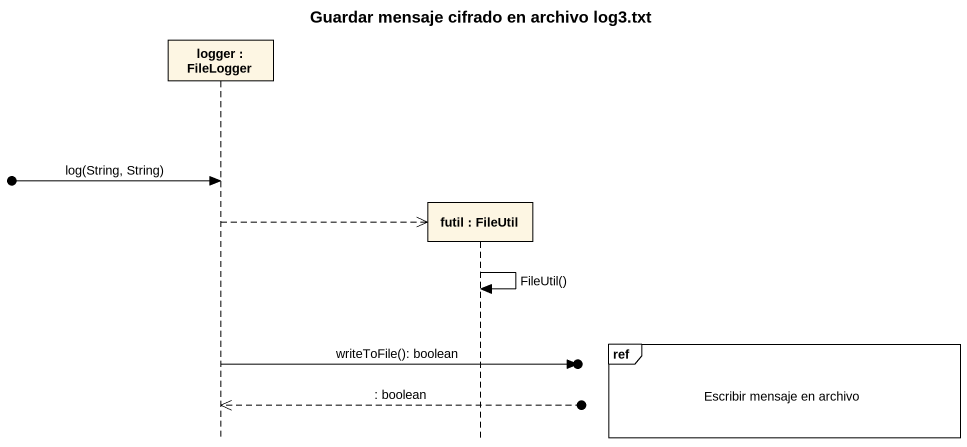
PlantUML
@startuml
title Guardar mensaje cifrado en archivo log3.txt
hide footbox
participant "logger : FileLogger" as logger
participant "futil : FileUtil" as futil

[o-> logger : log(String, String)
logger -->> futil **
futil -> futil : FileUtil()
ref over futil : Escribir mensaje en archivo
logger ->o] : writeToFile(): boolean
logger <<--o] : : boolean
@enduml
